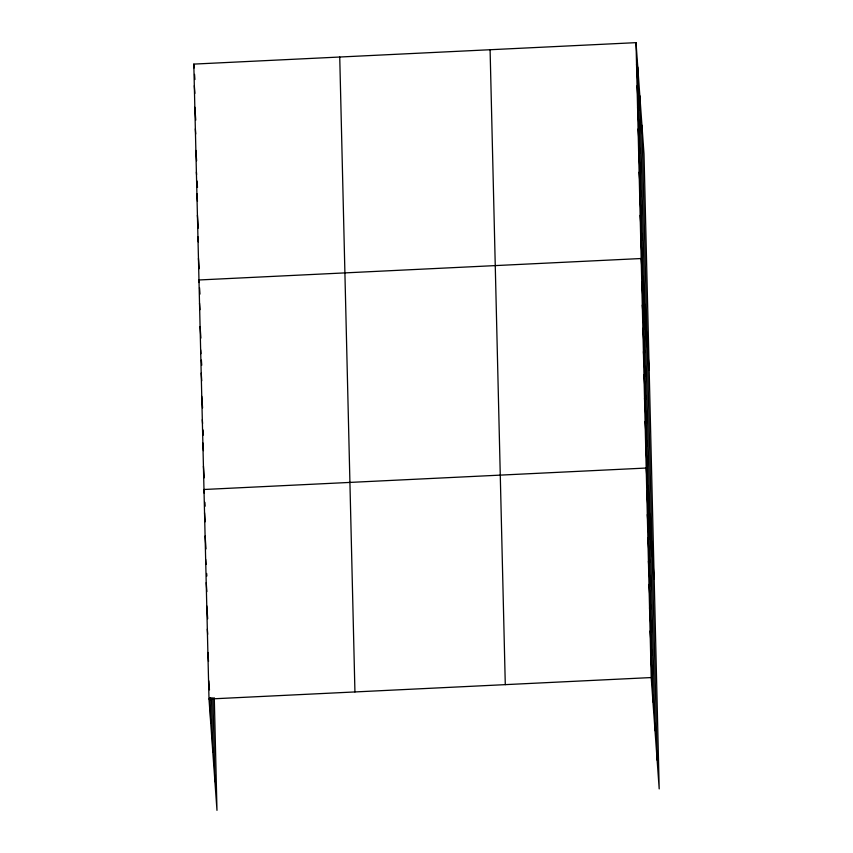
<?xml version="1.0" encoding="UTF-8"?>
<svg xmlns="http://www.w3.org/2000/svg" width="853" height="853" viewBox="0 0 853 853"><rect width="100%" height="100%" fill="white"/><g stroke="black" fill="none" stroke-linecap="round" stroke-linejoin="round"><path stroke-width="1.28" d="M214.284 697.829L216.982 810.35L208.996 699.023L193.802 64.103L636.018 42.65L644.004 153.977L659.198 788.897L651.212 677.559L636.018 42.65M208.996 699.023L651.212 677.559M636.541 64.242L638.289 88.637M637.052 85.822L638.801 110.229M637.575 107.414L639.323 131.81M638.087 128.995L639.835 153.401M638.598 150.586L640.358 174.982M639.121 172.167L640.87 196.574M639.633 193.759L641.381 218.165M640.155 215.351L641.904 239.746M640.667 236.931L642.416 261.338M649.165 369.85L641.189 258.523L198.973 279.976L199.154 282.546M641.744 281.799L643.493 306.206M642.298 305.086L644.047 329.482M642.853 328.362L644.612 352.758M643.418 351.639L645.167 376.045M643.972 374.925L645.721 399.321M644.527 398.202L646.275 422.608M645.081 421.478L646.83 445.884M645.646 444.765L647.395 469.161M654.176 579.379L646.201 468.041L203.984 489.494L204.262 493.354M646.755 491.328L648.504 515.724M647.31 514.604L649.058 539M647.875 537.88L649.623 562.287M648.429 561.167L650.178 585.563M648.984 584.444L650.732 608.839M649.538 607.72L651.287 632.126M650.103 631.007L651.852 655.403M650.658 654.283L652.406 678.689M193.802 64.103L194.079 67.952M194.537 74.382L194.91 79.51M194.324 85.695L194.879 93.393M194.836 107.275L195.763 120.124M195.358 128.867L195.721 134.006M195.87 150.448L196.606 160.727M196.393 172.039L196.574 174.609M197.032 181.028L197.491 187.447M196.904 193.631L197.459 201.329M197.416 215.212L198.344 228.06M197.939 236.803L198.301 241.943M198.45 258.384L199.186 268.663M199.527 287.685L199.986 294.104M199.527 303.252L199.986 309.682M200.082 326.539L200.913 338.097M200.647 349.815L200.913 353.664M201.383 360.094L201.745 365.223M201.201 373.092L201.756 380.801M201.756 396.378L202.587 407.937M202.31 419.655L202.587 423.504M203.046 429.933L203.419 435.062M202.875 442.942L203.419 450.64M203.43 466.218L204.262 477.776M204.901 502.342L205.178 506.192M204.539 512.781L205.189 521.769M205.104 536.057L206.021 548.895M205.658 559.333L206.021 564.473M206.671 573.461L206.852 576.031M206.213 582.62L206.863 591.609M206.767 605.897L207.695 618.745M207.332 629.173L207.695 634.312M207.887 652.46L208.527 661.448M208.814 680.875L209.454 689.864M210.009 697.573L210.19 700.142M641.946 125.295L657.141 760.204M639.825 95.739L655.019 730.648M637.767 67.046L652.961 701.966M490.091 49.73L505.285 684.639M339.739 57.023L354.933 691.943M212.909 697.594L214.924 781.668M211.501 697.786L212.802 752.111M210.126 697.551L210.744 723.419"/></g></svg>
